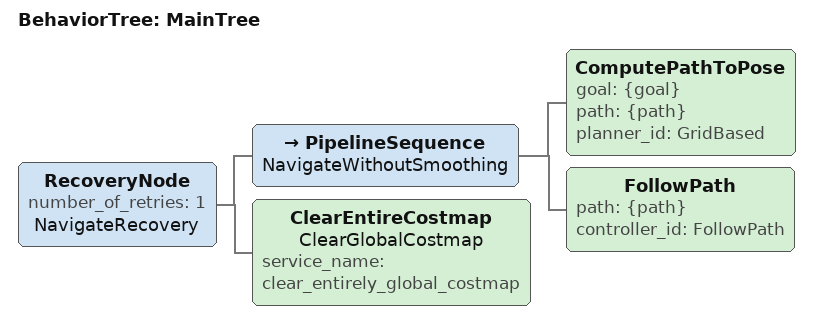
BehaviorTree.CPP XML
<?xml version="1.0"?>
<root main_tree_to_execute="MainTree">
  <BehaviorTree ID="MainTree">
    <RecoveryNode number_of_retries="1" name="NavigateRecovery">
      <PipelineSequence name="NavigateWithoutSmoothing">
        <ComputePathToPose goal="{goal}" path="{path}" planner_id="GridBased"/>
        <FollowPath path="{path}" controller_id="FollowPath"/>
      </PipelineSequence>
      <ClearEntireCostmap name="ClearGlobalCostmap" service_name="clear_entirely_global_costmap"/>
    </RecoveryNode>
  </BehaviorTree>
</root>
